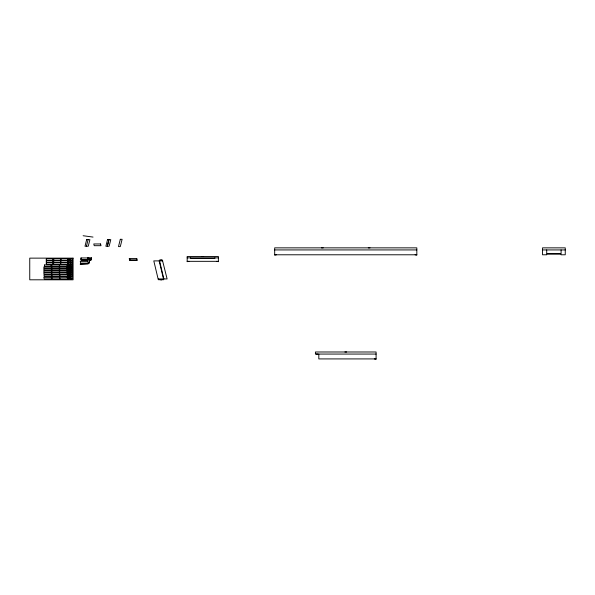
<?xml version="1.0" encoding="UTF-8"?>
<svg xmlns="http://www.w3.org/2000/svg" width="595" height="595" viewBox="0 0 595 595"><rect width="100%" height="100%" fill="white"/><g stroke="black" fill="none" stroke-linecap="round" stroke-linejoin="round"><path stroke-width="0.89" d="M86.431 246.248L88.112 239.659M107.308 246.248L108.952 239.659L107.345 246.248M274.682 249.93L416.827 249.93M542.543 249.93L565.25 249.93M274.682 254.786L416.827 254.786M187.172 257.866L218.372 257.866M91.035 257.947L89.138 257.947L89.138 259.68L91.035 259.68L90.946 257.947M70.374 258.825L72.27 258.825L72.27 260.565L70.374 260.565L70.47 258.825M129.955 259.963L136.753 259.963M53.639 260.841L60.519 260.841L60.519 262.574L53.639 262.574L53.728 260.841M60.824 260.841L67.711 260.841L67.711 262.574L60.824 262.574L60.921 260.841M70.091 260.811L68.202 260.811L68.202 262.544L70.091 262.544L70.002 260.811M72.188 260.811L70.292 260.811L70.292 262.544L72.188 262.544L72.188 260.811L72.099 262.544M158.3 278.943L167.098 278.943L162.599 260.893L153.8 260.893L158.3 279.724L163.67 279.724L159.17 260.893M187.172 261.331L218.372 261.331M72.188 262.819L70.292 262.819L70.292 264.552L72.188 264.552L72.188 262.819L72.099 264.552M70.091 264.552L68.202 264.552L68.202 262.819L70.091 262.819L70.002 264.552M53.639 264.596L60.519 264.596L60.519 262.864L53.639 262.864L53.728 264.596M60.824 264.596L67.711 264.596L67.711 262.864L60.824 262.864L60.921 264.596M72.188 264.954L70.292 264.954L70.292 266.686L72.188 266.686L72.188 264.954L72.099 266.686M72.188 266.895L70.292 266.895L70.292 268.628L72.188 268.628L72.188 266.895L72.099 268.628M72.188 268.903L70.292 268.903L70.292 270.636L72.188 270.636L72.188 268.903L72.099 270.636M72.188 270.896L70.292 270.896L70.292 272.629L72.188 272.629L72.188 270.896L72.099 272.629M72.188 272.845L70.292 272.845L70.292 274.578L72.188 274.578L72.188 272.845L72.099 274.578M72.188 274.853L70.292 274.853L70.292 276.586L72.188 276.586L72.188 274.853L72.099 276.586M69.838 277.114L67.942 277.114L67.942 278.847L69.838 278.847L69.749 277.114M72.092 278.847L70.195 278.847L70.195 277.114L72.092 277.114L72.002 278.847M376.092 354.062L315.424 354.062L315.424 351.987L376.092 351.987L376.092 359.268L374.352 358.919M376.092 358.919L318.816 358.919L318.816 354.062M83.122 235.732L93.028 237.078M163.87 278.943L159.371 260.112L162.599 260.112L162.599 260.893M136.404 258.58L136.843 260.327M129.613 258.58L130.045 260.327M561.092 249.93L561.092 254.786L565.25 254.786L565.25 247.855L542.543 247.855L542.543 254.786L546.708 254.786L546.708 249.93M415.094 254.786L416.827 255.129L416.827 247.855L274.682 247.855L274.682 255.129L276.415 254.786M370.023 247.855L368.29 247.855M346.625 351.987L344.892 351.987M323.219 247.855L321.486 247.855M317.834 354.062L316.101 354.062M216.639 261.331L218.372 261.674L218.372 256.475L187.172 256.475L187.172 261.674L188.905 261.331M214.907 257.866L214.907 258.379L190.638 258.379L190.638 257.866M203.639 256.475L201.906 256.475M161.178 260.112L161.178 259.717L160.791 260.112M161.178 279.724L161.178 280.111L160.791 279.724M89.228 257.947L89.228 259.68M87.77 257.947L87.77 259.68M81.069 257.947L81.069 259.68M72.181 258.825L72.181 260.565M70.389 260.811L70.389 262.544M70.389 262.819L70.389 264.552M70.389 264.954L70.389 266.686M70.389 266.895L70.389 268.628M70.389 268.903L70.389 270.636M70.389 270.896L70.389 272.629M70.389 272.845L70.389 274.578M70.389 274.853L70.389 276.586M70.284 277.114L70.284 278.847M69.927 258.825L69.927 260.565M69.86 264.954L69.86 266.686M69.86 266.895L69.86 268.628M69.86 268.903L69.86 270.636M69.86 270.896L69.86 272.629M69.86 272.845L69.86 274.578M69.86 274.853L69.86 276.586M68.291 260.811L68.291 262.544M68.291 262.819L68.291 264.552M68.217 258.825L68.217 260.565M68.15 264.954L68.15 266.686M68.15 266.895L68.15 268.628M68.15 268.903L68.15 270.636M68.15 270.896L68.15 272.629M68.15 272.845L68.15 274.578M68.15 274.853L68.15 276.586M68.038 277.114L68.038 278.847M67.607 258.87L67.607 260.603M67.622 260.841L67.622 262.574M67.622 262.864L67.622 264.596M60.898 258.87L60.898 260.603M60.415 258.87L60.415 260.603M60.43 260.841L60.43 262.574M60.43 262.864L60.43 264.596M53.714 258.87L53.714 260.603M53.089 258.87L53.089 260.603M53.104 260.841L53.104 262.574M53.104 262.864L53.104 264.596M51.23 264.991L51.23 266.724M46.388 258.87L46.388 260.603M46.403 260.841L46.403 262.574M46.403 262.864L46.403 264.596M44.528 264.991L44.528 266.724M86.647 239.659L85.003 246.248L88.253 246.248L89.897 239.659L86.647 239.659M89.228 260.223L89.138 260.588L91.035 260.223L89.228 260.223M107.524 239.659L105.88 246.248L109.13 246.248L110.774 239.659L107.524 239.659M120.316 239.294L118.487 246.613L120.294 246.613L122.116 239.294L120.316 239.294M100.577 243.957L93.787 243.957L94.218 245.69L101.009 245.69L100.577 243.957M560.535 253.678L547.259 253.678L547.259 254.058L560.535 254.058L560.535 253.678M87.859 257.947L80.98 257.947L80.98 259.68L87.859 259.68L87.859 257.947M88.484 257.947L88.12 259.68L88.484 257.947M91.518 257.947L91.154 259.68L91.518 257.947M73.088 258.133L29.75 258.133L29.75 279.806L73.088 279.806L73.088 258.133M136.783 258.58L129.234 258.58L129.673 260.327L137.214 260.327L136.783 258.58M53.178 258.87L46.298 258.87L46.298 260.603L53.178 260.603L53.178 258.87M60.504 258.87L53.617 258.87L53.617 260.603L60.504 260.603L60.504 258.87M67.696 258.87L60.809 258.87L60.809 260.603L67.696 260.603L67.696 258.87M70.017 258.825L68.127 258.825L68.127 260.565L70.017 260.565L70.017 258.825M87.77 260.223L80.98 260.223L87.859 260.588L87.77 260.223M53.193 260.841L46.313 260.841L46.313 262.574L53.193 262.574L53.193 260.841M87.8 261.384L80.258 261.384L80.697 263.139L88.239 263.139L87.8 261.384M89.406 261.384L89.042 263.139L89.406 261.384M53.193 262.864L46.313 262.864L46.313 264.596L53.193 264.596L53.193 262.864M88.239 263.756L80.258 264.12L88.239 263.756M51.319 264.991L44.439 264.991L44.439 266.724L51.319 266.724L51.319 264.991M59.255 264.991L51.706 264.991L52.144 266.746L59.686 266.746L59.255 264.991M67.012 264.991L59.47 264.991L59.909 266.746L67.451 266.746L67.012 264.991M69.95 264.954L68.061 264.954L68.061 266.686L69.95 266.686L69.95 264.954M69.95 266.895L68.061 266.895L68.061 268.628L69.95 268.628L69.95 266.895M51.311 267.021L43.762 267.021L44.201 268.776L51.743 268.776L51.311 267.021M59.255 267.021L51.706 267.021L52.144 268.776L59.686 268.776L59.255 267.021M67.012 267.021L59.47 267.021L59.909 268.776L67.451 268.776L67.012 267.021M69.95 268.903L68.061 268.903L68.061 270.636L69.95 270.636L69.95 268.903M51.311 268.955L43.762 268.955L44.201 270.71L51.743 270.71L51.311 268.955M59.255 268.955L51.706 268.955L52.144 270.71L59.686 270.71L59.255 268.955M67.012 268.955L59.47 268.955L59.909 270.71L67.451 270.71L67.012 268.955M51.311 270.941L43.762 270.941L44.201 272.688L51.743 272.688L51.311 270.941M59.255 270.941L51.706 270.941L52.144 272.688L59.686 272.688L59.255 270.941M67.012 270.941L59.47 270.941L59.909 272.688L67.451 272.688L67.012 270.941M69.95 270.896L68.061 270.896L68.061 272.629L69.95 272.629L69.95 270.896M69.95 272.845L68.061 272.845L68.061 274.578L69.95 274.578L69.95 272.845M51.311 272.889L43.762 272.889L44.201 274.637L51.743 274.637L51.311 272.889M59.255 272.889L51.706 272.889L52.144 274.637L59.686 274.637L59.255 272.889M67.012 272.889L59.47 272.889L59.909 274.637L67.451 274.637L67.012 272.889M69.95 274.853L68.061 274.853L68.061 276.586L69.95 276.586L69.95 274.853M59.426 274.935L51.884 274.935L52.323 276.682L59.864 276.682L59.426 274.935M67.287 274.905L59.745 274.905L60.177 276.66L67.726 276.66L67.287 274.905M51.475 274.994L43.933 274.994L44.372 276.749L51.914 276.749L51.475 274.994M51.311 277.166L43.762 277.166L44.201 278.914L51.743 278.914L51.311 277.166M59.411 277.166L51.862 277.166L52.3 278.914L59.842 278.914L59.411 277.166M67.168 277.166L59.626 277.166L60.065 278.914L67.607 278.914L67.168 277.166"/></g></svg>
